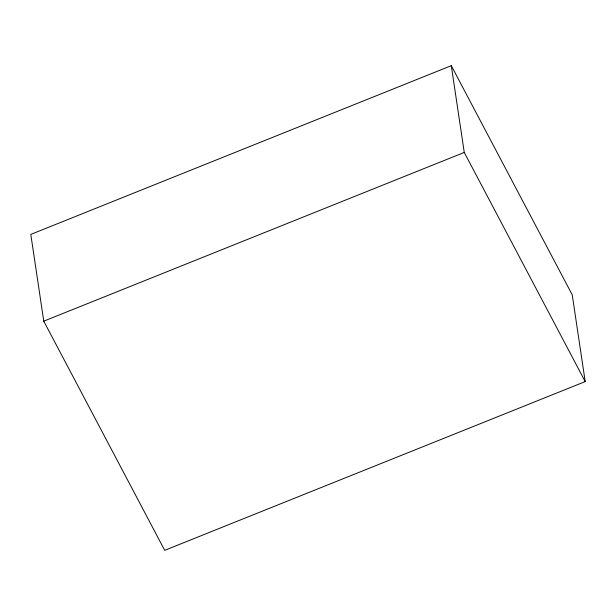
<?xml version="1.0" encoding="UTF-8"?>
<svg xmlns="http://www.w3.org/2000/svg" width="616" height="616" viewBox="0 0 616 616"><rect width="100%" height="100%" fill="white"/><g stroke="black" fill="none" stroke-linecap="round" stroke-linejoin="round"><path stroke-width="0.92" d="M451.289 65.666L30.8 234.403L43.767 321.167L164.711 550.334L585.2 381.597L572.233 294.833L451.289 65.666L464.256 152.429L585.2 381.597M43.767 321.167L464.256 152.429"/></g></svg>
